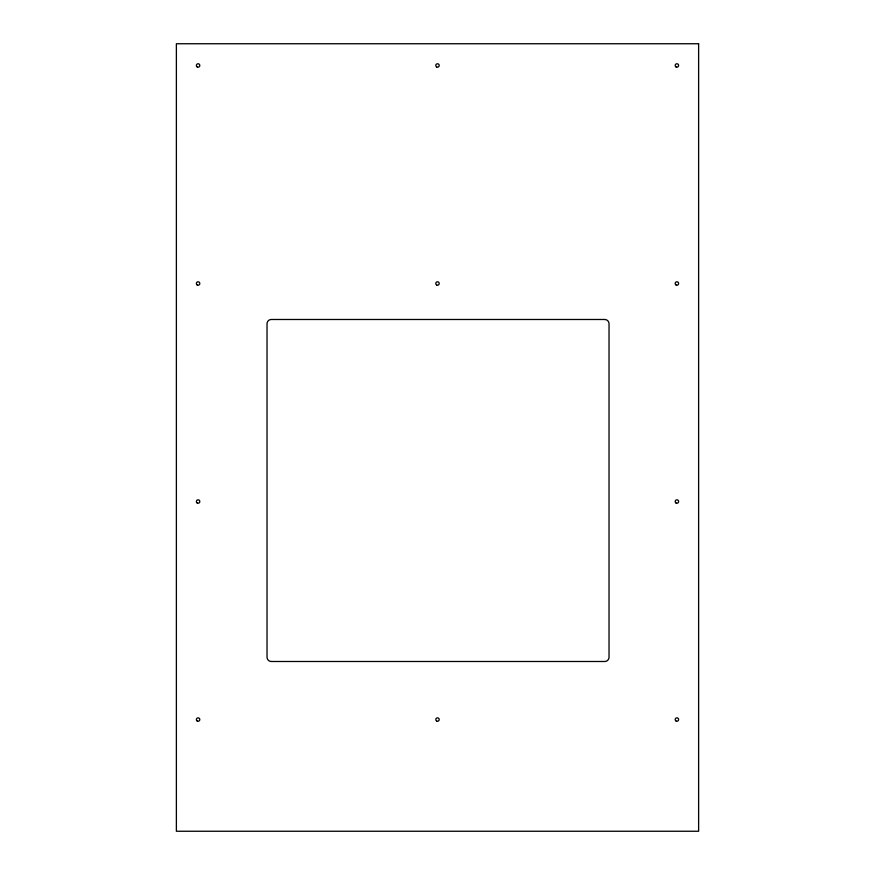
<?xml version="1.0" encoding="UTF-8"?>
<svg xmlns="http://www.w3.org/2000/svg" width="875" height="875" viewBox="0 0 875 875"><rect width="100%" height="100%" fill="white"/><g stroke="black" fill="none" stroke-linecap="round" stroke-linejoin="round"><path stroke-width="1.31" d="M698.622 43.75L176.378 43.75L176.378 831.25L698.622 831.25L698.622 43.75M604.767 319.484L271.305 319.484A4.277 4.277 0 0 0 267.028 323.761L267.028 657.212A4.277 4.277 0 0 0 271.305 661.489L604.767 661.489A4.277 4.277 0 0 0 609.033 657.212L609.033 323.761A4.277 4.277 0 0 0 604.767 319.484M436.647 284.977A1.706 1.706 0 0 0 439.206 283.5A1.706 1.706 0 0 0 436.647 282.012A1.706 1.706 0 0 0 436.647 284.977M436.647 66.948A1.706 1.706 0 0 0 439.206 65.472A1.706 1.706 0 0 0 436.647 63.984A1.706 1.706 0 0 0 436.647 66.948M676.047 66.948A1.706 1.706 0 0 0 678.617 65.472A1.706 1.706 0 0 0 676.047 63.984A1.706 1.706 0 0 0 676.047 66.948M197.236 66.948A1.706 1.706 0 0 0 199.806 65.472A1.706 1.706 0 0 0 197.236 63.984A1.706 1.706 0 0 0 197.236 66.948M436.647 721.033A1.706 1.706 0 0 0 439.206 719.556A1.706 1.706 0 0 0 436.647 718.08A1.706 1.706 0 0 0 436.647 721.033M197.236 284.977A1.706 1.706 0 0 0 199.806 283.5A1.706 1.706 0 0 0 197.236 282.012A1.706 1.706 0 0 0 197.236 284.977M197.236 503.005A1.706 1.706 0 0 0 199.806 501.528A1.706 1.706 0 0 0 197.236 500.041A1.706 1.706 0 0 0 197.236 503.005M676.047 503.005A1.706 1.706 0 0 0 678.617 501.528A1.706 1.706 0 0 0 676.047 500.041A1.706 1.706 0 0 0 676.047 503.005M676.047 721.033A1.706 1.706 0 0 0 678.617 719.556A1.706 1.706 0 0 0 676.047 718.08A1.706 1.706 0 0 0 676.047 721.033M676.047 284.977A1.706 1.706 0 0 0 678.617 283.5A1.706 1.706 0 0 0 676.047 282.012A1.706 1.706 0 0 0 676.047 284.977M197.236 721.033A1.706 1.706 0 0 0 199.806 719.556A1.706 1.706 0 0 0 197.236 718.08A1.706 1.706 0 0 0 197.236 721.033"/></g></svg>
